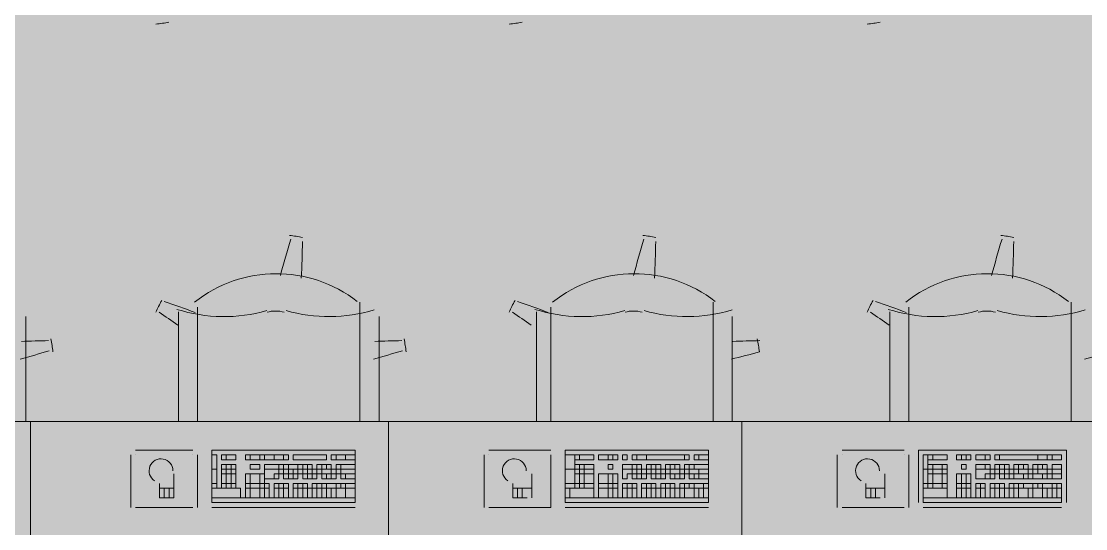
# Model space of a CAD drawing. Header units: millimetres. Extents: x -59 to 47, y 152 to 919.
# Drawn here: x 23.151 to 26.496, y 468.929 to 470.525 of the extents above; entities that cross this region are included whole.
import ezdxf

# ---------------------------------------------------------------- set-up
doc = ezdxf.new("R2010")
doc.units = ezdxf.units.MM
doc.layers.add('PDF_014405$FT-FIXFIT', color=7, linetype='Continuous')
doc.layers.add('PDF_014405$HL-TMP', color=7, linetype='Continuous', true_color=0xe6db59)

msp = doc.modelspace()

# ---------------------------------------------------------------- linework, layer by layer
at = {"layer": 'PDF_014405$FT-FIXFIT', "lineweight": 0}
for points in [[(24.2154, 469.6408), (24.2154, 469.2658)], [(25.3253, 469.6408), (25.3253, 469.2658)], [(26.4502, 469.6408), (26.4502, 469.2658)], [(23.6454, 469.6108), (23.6454, 469.2658)], [(23.7054, 469.2658), (23.7054, 469.6258)], [(24.7703, 469.6108), (24.7703, 469.2658)], [(24.8153, 469.2658), (24.8153, 469.6258)], [(25.8802, 469.6108), (25.8802, 469.2658)], [(25.9402, 469.2658), (25.9402, 469.6258)], [(23.1655, 469.2658), (23.1655, 469.5958)], [(24.2754, 469.2658), (24.2754, 469.5958)], [(25.3853, 469.2658), (25.3853, 469.5958)], [(23.6904, 469.1758), (23.5104, 469.1758)], [(24.2004, 469.0108), (24.2004, 469.1758), (23.7504, 469.1758), (23.7504, 469.0108)], [(24.8153, 469.1758), (24.6204, 469.1758)], [(25.3103, 469.0108), (25.3103, 469.1758), (24.8603, 469.1758), (24.8603, 469.0108)], [(25.9252, 469.1758), (25.7303, 469.1758)], [(26.4352, 469.0108), (26.4352, 469.1758), (25.9702, 469.1758), (25.9702, 469.0108)], [(23.4955, 469.1608), (23.4955, 468.9958)], [(23.5104, 469.1608), (23.5104, 469.1608)], [(23.6904, 469.1608), (23.6904, 469.1608)], [(23.7054, 468.9958), (23.7054, 469.1608)], [(24.6054, 469.1608), (24.6054, 468.9958)], [(24.6204, 469.1608), (24.6204, 469.1608)], [(24.6204, 468.9958), (24.8153, 468.9958), (24.8153, 469.1608)], [(25.7153, 469.1608), (25.7153, 468.9958)], [(25.7303, 469.1608), (25.7303, 469.1608)], [(25.9252, 469.1608), (25.9252, 469.1608)], [(25.9402, 468.9958), (25.9402, 469.1608)], [(23.5854, 469.0708), (23.5854, 469.0258), (23.6304, 469.0258), (23.6304, 469.1008)], [(24.7553, 469.0258), (24.7553, 469.1008)], [(25.8652, 469.0258), (25.8652, 469.1008)], [(24.6953, 469.0708), (24.6953, 469.0258), (24.7403, 469.0258)], [(25.8052, 469.0708), (25.8052, 469.0258), (25.8502, 469.0258)], [(23.6304, 469.0558), (23.5854, 469.0558)], [(23.6004, 469.0558), (23.6004, 469.0258)], [(23.6154, 469.0558), (23.6154, 469.0258)], [(24.7553, 469.0558), (24.6953, 469.0558)], [(24.7103, 469.0558), (24.7103, 469.0258)], [(24.7253, 469.0558), (24.7253, 469.0258)], [(25.8652, 469.0558), (25.8052, 469.0558)], [(25.8202, 469.0558), (25.8202, 469.0258)], [(25.8352, 469.0558), (25.8352, 469.0258)], [(23.5104, 468.9958), (23.5104, 468.9958)], [(23.5104, 468.9958), (23.6904, 468.9958)], [(23.7504, 468.9958), (24.2004, 468.9958)], [(24.6204, 468.9958), (24.6204, 468.9958)], [(24.8603, 468.9958), (25.3103, 468.9958)], [(25.7303, 468.9958), (25.7303, 468.9958)], [(25.7303, 468.9958), (25.9252, 468.9958)], [(25.9852, 469.0108), (25.9852, 469.0108)], [(25.9852, 468.9958), (26.4202, 468.9958)], [(26.4202, 469.0108), (26.4202, 469.0108)]]:
    msp.add_lwpolyline(points, dxfattribs=at)
msp.add_lwpolyline([(25.3825, 469.462, 0.00719), (25.4704, 469.485, 0.025003), (25.4639, 469.5257)], format="xyb", dxfattribs=at)
for points in [[(22.0706, 469.2658), (23.1805, 469.2658), (23.1805, 468.0509), (22.0706, 468.0509)], [(23.1805, 469.2658), (24.3054, 469.2658), (24.3054, 468.0509), (23.1805, 468.0509)], [(24.3054, 469.2658), (25.4153, 469.2658), (25.4153, 468.0509), (24.3054, 468.0509)], [(25.4153, 469.2658), (26.5252, 469.2658), (26.5252, 468.0509), (25.4153, 468.0509)], [(23.7654, 469.1608), (23.7504, 469.1608), (23.7504, 469.1158), (23.7654, 469.1158)], [(23.7954, 469.1608), (23.7804, 469.1608), (23.7804, 469.1458), (23.7954, 469.1458)], [(23.7954, 469.1308), (23.7804, 469.1308), (23.7804, 469.1158), (23.7954, 469.1158)], [(23.8254, 469.1608), (23.7954, 469.1608), (23.7954, 469.1458), (23.8254, 469.1458)], [(23.8104, 469.1308), (23.7954, 469.1308), (23.7954, 469.1158), (23.8104, 469.1158)], [(23.8254, 469.1308), (23.8104, 469.1308), (23.8104, 469.1158), (23.8254, 469.1158)], [(23.8704, 469.1608), (23.8554, 469.1608), (23.8554, 469.1458), (23.8704, 469.1458)], [(23.9004, 469.1608), (23.8704, 469.1608), (23.8704, 469.1458), (23.9004, 469.1458)], [(23.9004, 469.1308), (23.8704, 469.1308), (23.8704, 469.1158), (23.9004, 469.1158)], [(23.9154, 469.1608), (23.9004, 469.1608), (23.9004, 469.1458), (23.9154, 469.1458)], [(23.9154, 469.1608), (23.9454, 469.1608), (23.9454, 469.1458), (23.9154, 469.1458)], [(23.9604, 469.1308), (23.9154, 469.1308), (23.9154, 469.1158), (23.9604, 469.1158)], [(23.9454, 469.1608), (23.9754, 469.1608), (23.9754, 469.1458), (23.9454, 469.1458)], [(23.9754, 469.1308), (23.9604, 469.1308), (23.9604, 469.1158), (23.9754, 469.1158)], [(23.9754, 469.1608), (23.9904, 469.1608), (23.9904, 469.1458), (23.9754, 469.1458)], [(23.9904, 469.1308), (23.9754, 469.1308), (23.9754, 469.1158), (23.9904, 469.1158)], [(24.0204, 469.1308), (23.9904, 469.1308), (23.9904, 469.1158), (24.0204, 469.1158)], [(24.1104, 469.1608), (24.0054, 469.1608), (24.0054, 469.1458), (24.1104, 469.1458)], [(24.0354, 469.1308), (24.0204, 469.1308), (24.0204, 469.1158), (24.0354, 469.1158)], [(24.0504, 469.1308), (24.0354, 469.1308), (24.0354, 469.1158), (24.0504, 469.1158)], [(24.0654, 469.1308), (24.0504, 469.1308), (24.0504, 469.1158), (24.0654, 469.1158)], [(24.0954, 469.1308), (24.0804, 469.1308), (24.0804, 469.1158), (24.0954, 469.1158)], [(24.1104, 469.1308), (24.0954, 469.1308), (24.0954, 469.1158), (24.1104, 469.1158)], [(24.1254, 469.1308), (24.1104, 469.1308), (24.1104, 469.1158), (24.1254, 469.1158)], [(24.1404, 469.1608), (24.1254, 469.1608), (24.1254, 469.1458), (24.1404, 469.1458)], [(24.1704, 469.1608), (24.1404, 469.1608), (24.1404, 469.1458), (24.1704, 469.1458)], [(24.1554, 469.1308), (24.1404, 469.1308), (24.1404, 469.1158), (24.1554, 469.1158)], [(24.2004, 469.1308), (24.1554, 469.1308), (24.1554, 469.1158), (24.2004, 469.1158)], [(24.2004, 469.1608), (24.1704, 469.1608), (24.1704, 469.1458), (24.2004, 469.1458)], [(24.8903, 469.1608), (24.8603, 469.1608), (24.8603, 469.1158), (24.8903, 469.1158)], [(24.9053, 469.1608), (24.8903, 469.1608), (24.8903, 469.1458), (24.9053, 469.1458)], [(24.9053, 469.1308), (24.8903, 469.1308), (24.8903, 469.1158), (24.9053, 469.1158)], [(24.9503, 469.1608), (24.9053, 469.1608), (24.9053, 469.1458), (24.9503, 469.1458)], [(24.9203, 469.1308), (24.9053, 469.1308), (24.9053, 469.1158), (24.9203, 469.1158)], [(24.9503, 469.1308), (24.9203, 469.1308), (24.9203, 469.1158), (24.9503, 469.1158)], [(24.9953, 469.1608), (24.9653, 469.1608), (24.9653, 469.1458), (24.9953, 469.1458)], [(25.0103, 469.1608), (24.9953, 469.1608), (24.9953, 469.1458), (25.0103, 469.1458)], [(25.0103, 469.1308), (24.9953, 469.1308), (24.9953, 469.1158), (25.0103, 469.1158)], [(25.0253, 469.1608), (25.0103, 469.1608), (25.0103, 469.1458), (25.0253, 469.1458)], [(25.0403, 469.1608), (25.0553, 469.1608), (25.0553, 469.1458), (25.0403, 469.1458)], [(25.0703, 469.1308), (25.0403, 469.1308), (25.0403, 469.1158), (25.0703, 469.1158)], [(25.0703, 469.1608), (25.0853, 469.1608), (25.0853, 469.1458), (25.0703, 469.1458)], [(25.0853, 469.1308), (25.0703, 469.1308), (25.0703, 469.1158), (25.0853, 469.1158)], [(25.0853, 469.1608), (25.1153, 469.1608), (25.1153, 469.1458), (25.0853, 469.1458)], [(25.1003, 469.1308), (25.0853, 469.1308), (25.0853, 469.1158), (25.1003, 469.1158)], [(25.2353, 469.1608), (25.1153, 469.1608), (25.1153, 469.1458), (25.2353, 469.1458)], [(25.1303, 469.1308), (25.1153, 469.1308), (25.1153, 469.1158), (25.1303, 469.1158)], [(25.1453, 469.1308), (25.1303, 469.1308), (25.1303, 469.1158), (25.1453, 469.1158)], [(25.1603, 469.1308), (25.1453, 469.1308), (25.1453, 469.1158), (25.1603, 469.1158)], [(25.1903, 469.1308), (25.1753, 469.1308), (25.1753, 469.1158), (25.1903, 469.1158)], [(25.2053, 469.1308), (25.1903, 469.1308), (25.1903, 469.1158), (25.2053, 469.1158)], [(25.2203, 469.1308), (25.2053, 469.1308), (25.2053, 469.1158), (25.2203, 469.1158)], [(25.2503, 469.1608), (25.2353, 469.1608), (25.2353, 469.1458), (25.2503, 469.1458)], [(25.2503, 469.1308), (25.2353, 469.1308), (25.2353, 469.1158), (25.2503, 469.1158)], [(25.2653, 469.1308), (25.2503, 469.1308), (25.2503, 469.1158), (25.2653, 469.1158)], [(25.2803, 469.1608), (25.2653, 469.1608), (25.2653, 469.1458), (25.2803, 469.1458)], [(25.3103, 469.1308), (25.2653, 469.1308), (25.2653, 469.1158), (25.3103, 469.1158)], [(25.3103, 469.1608), (25.2803, 469.1608), (25.2803, 469.1458), (25.3103, 469.1458)], [(26.0002, 469.1608), (25.9852, 469.1608), (25.9852, 469.1158), (26.0002, 469.1158)], [(26.0152, 469.1608), (26.0002, 469.1608), (26.0002, 469.1458), (26.0152, 469.1458)], [(26.0152, 469.1308), (26.0002, 469.1308), (26.0002, 469.1158), (26.0152, 469.1158)], [(26.0602, 469.1608), (26.0152, 469.1608), (26.0152, 469.1458), (26.0602, 469.1458)], [(26.0452, 469.1308), (26.0152, 469.1308), (26.0152, 469.1158), (26.0452, 469.1158)], [(26.0602, 469.1308), (26.0452, 469.1308), (26.0452, 469.1158), (26.0602, 469.1158)], [(26.1052, 469.1608), (26.0902, 469.1608), (26.0902, 469.1458), (26.1052, 469.1458)], [(26.1202, 469.1608), (26.1052, 469.1608), (26.1052, 469.1458), (26.1202, 469.1458)], [(26.1202, 469.1308), (26.1052, 469.1308), (26.1052, 469.1158), (26.1202, 469.1158)], [(26.1352, 469.1608), (26.1202, 469.1608), (26.1202, 469.1458), (26.1352, 469.1458)], [(26.1502, 469.1608), (26.1802, 469.1608), (26.1802, 469.1458), (26.1502, 469.1458)], [(26.1802, 469.1308), (26.1502, 469.1308), (26.1502, 469.1158), (26.1802, 469.1158)], [(26.1802, 469.1608), (26.1952, 469.1608), (26.1952, 469.1458), (26.1802, 469.1458)], [(26.1952, 469.1308), (26.1802, 469.1308), (26.1802, 469.1158), (26.1952, 469.1158)], [(26.2102, 469.1608), (26.2252, 469.1608), (26.2252, 469.1458), (26.2102, 469.1458)], [(26.2252, 469.1308), (26.2102, 469.1308), (26.2102, 469.1158), (26.2252, 469.1158)], [(26.3452, 469.1608), (26.2252, 469.1608), (26.2252, 469.1458), (26.3452, 469.1458)], [(26.2402, 469.1308), (26.2252, 469.1308), (26.2252, 469.1158), (26.2402, 469.1158)], [(26.2552, 469.1308), (26.2402, 469.1308), (26.2402, 469.1158), (26.2552, 469.1158)], [(26.2852, 469.1308), (26.2702, 469.1308), (26.2702, 469.1158), (26.2852, 469.1158)], [(26.3002, 469.1308), (26.2852, 469.1308), (26.2852, 469.1158), (26.3002, 469.1158)], [(26.3152, 469.1308), (26.3002, 469.1308), (26.3002, 469.1158), (26.3152, 469.1158)], [(26.3452, 469.1308), (26.3302, 469.1308), (26.3302, 469.1158), (26.3452, 469.1158)], [(26.3752, 469.1608), (26.3452, 469.1608), (26.3452, 469.1458), (26.3752, 469.1458)], [(26.3602, 469.1308), (26.3452, 469.1308), (26.3452, 469.1158), (26.3602, 469.1158)], [(26.3752, 469.1308), (26.3602, 469.1308), (26.3602, 469.1158), (26.3752, 469.1158)], [(26.3902, 469.1608), (26.3752, 469.1608), (26.3752, 469.1458), (26.3902, 469.1458)], [(26.4202, 469.1608), (26.3902, 469.1608), (26.3902, 469.1458), (26.4202, 469.1458)], [(26.4202, 469.1308), (26.3902, 469.1308), (26.3902, 469.1158), (26.4202, 469.1158)], [(23.7654, 469.1158), (23.7504, 469.1158), (23.7504, 469.0708), (23.7654, 469.0708)], [(23.7954, 469.1158), (23.7804, 469.1158), (23.7804, 469.1008), (23.7954, 469.1008)], [(23.7954, 469.1008), (23.7804, 469.1008), (23.7804, 469.0708), (23.7954, 469.0708)], [(23.8104, 469.1158), (23.7954, 469.1158), (23.7954, 469.1008), (23.8104, 469.1008)], [(23.8104, 469.1008), (23.7954, 469.1008), (23.7954, 469.0708), (23.8104, 469.0708)], [(23.8254, 469.1158), (23.8104, 469.1158), (23.8104, 469.1008), (23.8254, 469.1008)], [(23.8254, 469.1008), (23.8104, 469.1008), (23.8104, 469.0708), (23.8254, 469.0708)], [(23.8704, 469.1008), (23.8554, 469.1008), (23.8554, 469.0708), (23.8704, 469.0708)], [(23.9004, 469.1008), (23.8704, 469.1008), (23.8704, 469.0708), (23.9004, 469.0708)], [(23.9154, 469.1008), (23.9004, 469.1008), (23.9004, 469.0708), (23.9154, 469.0708)], [(23.9454, 469.1158), (23.9154, 469.1158), (23.9154, 469.0858), (23.9454, 469.0858), (23.9454, 469.1008), (23.9604, 469.1008), (23.9604, 469.1158)], [(23.9604, 469.1008), (23.9454, 469.1008), (23.9454, 469.0858), (23.9604, 469.0858)], [(23.9754, 469.1158), (23.9604, 469.1158), (23.9604, 469.1008), (23.9754, 469.1008)], [(23.9904, 469.1008), (23.9754, 469.1008), (23.9754, 469.0858), (23.9904, 469.0858)], [(24.0054, 469.1158), (23.9904, 469.1158), (23.9904, 469.1008), (24.0054, 469.1008)], [(24.0054, 469.1008), (23.9904, 469.1008), (23.9904, 469.0858), (24.0054, 469.0858)], [(24.0204, 469.1158), (24.0054, 469.1158), (24.0054, 469.1008), (24.0204, 469.1008)], [(24.0204, 469.1008), (24.0054, 469.1008), (24.0054, 469.0858), (24.0204, 469.0858)], [(24.0354, 469.1158), (24.0204, 469.1158), (24.0204, 469.1008), (24.0354, 469.1008)], [(24.0504, 469.1008), (24.0354, 469.1008), (24.0354, 469.0858), (24.0504, 469.0858)], [(24.0654, 469.1158), (24.0504, 469.1158), (24.0504, 469.1008), (24.0654, 469.1008)], [(24.0654, 469.1008), (24.0504, 469.1008), (24.0504, 469.0858), (24.0654, 469.0858)], [(24.0804, 469.1158), (24.0654, 469.1158), (24.0654, 469.1008), (24.0804, 469.1008)], [(24.0804, 469.1008), (24.0654, 469.1008), (24.0654, 469.0858), (24.0804, 469.0858)], [(24.0954, 469.1158), (24.0804, 469.1158), (24.0804, 469.1008), (24.0954, 469.1008)], [(24.1254, 469.1158), (24.0954, 469.1158), (24.0954, 469.1008), (24.1254, 469.1008)], [(24.1104, 469.1008), (24.0954, 469.1008), (24.0954, 469.0858), (24.1104, 469.0858)], [(24.1254, 469.1008), (24.1104, 469.1008), (24.1104, 469.0858), (24.1254, 469.0858)], [(24.1404, 469.1158), (24.1254, 469.1158), (24.1254, 469.1008), (24.1404, 469.1008)], [(24.1404, 469.1008), (24.1254, 469.1008), (24.1254, 469.0858), (24.1404, 469.0858)], [(24.1554, 469.1158), (24.1404, 469.1158), (24.1404, 469.1008), (24.1554, 469.1008)], [(24.2004, 469.1158), (24.1554, 469.1158), (24.1554, 469.1008), (24.2004, 469.1008)], [(24.1704, 469.1008), (24.1554, 469.1008), (24.1554, 469.0858), (24.1704, 469.0858)], [(24.2004, 469.1008), (24.1704, 469.1008), (24.1704, 469.0858), (24.2004, 469.0858)], [(24.8903, 469.1158), (24.8603, 469.1158), (24.8603, 469.0708), (24.8903, 469.0708)], [(24.9053, 469.1158), (24.8903, 469.1158), (24.8903, 469.1008), (24.9053, 469.1008)], [(24.9053, 469.1008), (24.8903, 469.1008), (24.8903, 469.0708), (24.9053, 469.0708)], [(24.9203, 469.1158), (24.9053, 469.1158), (24.9053, 469.1008), (24.9203, 469.1008)], [(24.9203, 469.1008), (24.9053, 469.1008), (24.9053, 469.0708), (24.9203, 469.0708)], [(24.9503, 469.1158), (24.9203, 469.1158), (24.9203, 469.1008), (24.9503, 469.1008)], [(24.9503, 469.1008), (24.9203, 469.1008), (24.9203, 469.0708), (24.9503, 469.0708)], [(24.9953, 469.1008), (24.9653, 469.1008), (24.9653, 469.0708), (24.9953, 469.0708)], [(25.0103, 469.1008), (24.9953, 469.1008), (24.9953, 469.0708), (25.0103, 469.0708)], [(25.0253, 469.1008), (25.0103, 469.1008), (25.0103, 469.0708), (25.0253, 469.0708)], [(25.0553, 469.1158), (25.0403, 469.1158), (25.0403, 469.0858), (25.0553, 469.0858), (25.0553, 469.1008), (25.0703, 469.1008), (25.0703, 469.1158)], [(25.0853, 469.1008), (25.0703, 469.1008), (25.0703, 469.0858), (25.0853, 469.0858)], [(25.1003, 469.1158), (25.0853, 469.1158), (25.0853, 469.1008), (25.1003, 469.1008)], [(25.1003, 469.1008), (25.0853, 469.1008), (25.0853, 469.0858), (25.1003, 469.0858)], [(25.1153, 469.1158), (25.1003, 469.1158), (25.1003, 469.1008), (25.1153, 469.1008)], [(25.1153, 469.1008), (25.1003, 469.1008), (25.1003, 469.0858), (25.1153, 469.0858)], [(25.1303, 469.1158), (25.1153, 469.1158), (25.1153, 469.1008), (25.1303, 469.1008)], [(25.1453, 469.1008), (25.1303, 469.1008), (25.1303, 469.0858), (25.1453, 469.0858)], [(25.1603, 469.1158), (25.1453, 469.1158), (25.1453, 469.1008), (25.1603, 469.1008)], [(25.1603, 469.1008), (25.1453, 469.1008), (25.1453, 469.0858), (25.1603, 469.0858)], [(25.1753, 469.1158), (25.1603, 469.1158), (25.1603, 469.1008), (25.1753, 469.1008)], [(25.1753, 469.1008), (25.1603, 469.1008), (25.1603, 469.0858), (25.1753, 469.0858)], [(25.1903, 469.1158), (25.1753, 469.1158), (25.1753, 469.1008), (25.1903, 469.1008)], [(25.2203, 469.1158), (25.1903, 469.1158), (25.1903, 469.1008), (25.2203, 469.1008)], [(25.2053, 469.1008), (25.1903, 469.1008), (25.1903, 469.0858), (25.2053, 469.0858)], [(25.2203, 469.1008), (25.2053, 469.1008), (25.2053, 469.0858), (25.2203, 469.0858)], [(25.2353, 469.1158), (25.2203, 469.1158), (25.2203, 469.1008), (25.2353, 469.1008)], [(25.2353, 469.1008), (25.2203, 469.1008), (25.2203, 469.0858), (25.2353, 469.0858)], [(25.2503, 469.1158), (25.2353, 469.1158), (25.2353, 469.1008), (25.2503, 469.1008)], [(25.2803, 469.1158), (25.2503, 469.1158), (25.2503, 469.1008), (25.2803, 469.1008)], [(25.2653, 469.1008), (25.2503, 469.1008), (25.2503, 469.0858), (25.2653, 469.0858)], [(25.2803, 469.1008), (25.2653, 469.1008), (25.2653, 469.0858), (25.2803, 469.0858)], [(25.3103, 469.1158), (25.2803, 469.1158), (25.2803, 469.1008), (25.3103, 469.1008)], [(25.3103, 469.1008), (25.2803, 469.1008), (25.2803, 469.0858), (25.3103, 469.0858)], [(26.0002, 469.1158), (25.9852, 469.1158), (25.9852, 469.0708), (26.0002, 469.0708)], [(26.0152, 469.1158), (26.0002, 469.1158), (26.0002, 469.1008), (26.0152, 469.1008)], [(26.0152, 469.1008), (26.0002, 469.1008), (26.0002, 469.0708), (26.0152, 469.0708)], [(26.0452, 469.1158), (26.0152, 469.1158), (26.0152, 469.1008), (26.0452, 469.1008)], [(26.0452, 469.1008), (26.0152, 469.1008), (26.0152, 469.0708), (26.0452, 469.0708)], [(26.0602, 469.1158), (26.0452, 469.1158), (26.0452, 469.1008), (26.0602, 469.1008)], [(26.0602, 469.1008), (26.0452, 469.1008), (26.0452, 469.0708), (26.0602, 469.0708)], [(26.1052, 469.1008), (26.0902, 469.1008), (26.0902, 469.0708), (26.1052, 469.0708)], [(26.1202, 469.1008), (26.1052, 469.1008), (26.1052, 469.0708), (26.1202, 469.0708)], [(26.1352, 469.1008), (26.1202, 469.1008), (26.1202, 469.0708), (26.1352, 469.0708)], [(26.1802, 469.1158), (26.1502, 469.1158), (26.1502, 469.0858), (26.1802, 469.0858), (26.1802, 469.1008), (26.1952, 469.1008), (26.1952, 469.1158)], [(26.1952, 469.1008), (26.1802, 469.1008), (26.1802, 469.0858), (26.1952, 469.0858)], [(26.2102, 469.1158), (26.1952, 469.1158), (26.1952, 469.1008), (26.2102, 469.1008)], [(26.2102, 469.1008), (26.1952, 469.1008), (26.1952, 469.0858), (26.2102, 469.0858)], [(26.2252, 469.1158), (26.2102, 469.1158), (26.2102, 469.1008), (26.2252, 469.1008)], [(26.2402, 469.1008), (26.2252, 469.1008), (26.2252, 469.0858), (26.2402, 469.0858)], [(26.2552, 469.1158), (26.2402, 469.1158), (26.2402, 469.1008), (26.2552, 469.1008)], [(26.2552, 469.1008), (26.2402, 469.1008), (26.2402, 469.0858), (26.2552, 469.0858)], [(26.2702, 469.1158), (26.2552, 469.1158), (26.2552, 469.1008), (26.2702, 469.1008)], [(26.2702, 469.1008), (26.2552, 469.1008), (26.2552, 469.0858), (26.2702, 469.0858)], [(26.2852, 469.1158), (26.2702, 469.1158), (26.2702, 469.1008), (26.2852, 469.1008)], [(26.3002, 469.1008), (26.2702, 469.1008), (26.2702, 469.0858), (26.3002, 469.0858)], [(26.3152, 469.1158), (26.2852, 469.1158), (26.2852, 469.1008), (26.3152, 469.1008)], [(26.3152, 469.1008), (26.3002, 469.1008), (26.3002, 469.0858), (26.3152, 469.0858)], [(26.3302, 469.1158), (26.3152, 469.1158), (26.3152, 469.1008), (26.3302, 469.1008)], [(26.3302, 469.1008), (26.3152, 469.1008), (26.3152, 469.0858), (26.3302, 469.0858)], [(26.3452, 469.1158), (26.3302, 469.1158), (26.3302, 469.1008), (26.3452, 469.1008)], [(26.3602, 469.1008), (26.3302, 469.1008), (26.3302, 469.0858), (26.3602, 469.0858)], [(26.3752, 469.1158), (26.3452, 469.1158), (26.3452, 469.1008), (26.3752, 469.1008)], [(26.3752, 469.1008), (26.3602, 469.1008), (26.3602, 469.0858), (26.3752, 469.0858)], [(26.3902, 469.1158), (26.3752, 469.1158), (26.3752, 469.1008), (26.3902, 469.1008)], [(26.3902, 469.1008), (26.3752, 469.1008), (26.3752, 469.0858), (26.3902, 469.0858)], [(26.4202, 469.1158), (26.3902, 469.1158), (26.3902, 469.1008), (26.4202, 469.1008)], [(26.4202, 469.1008), (26.3902, 469.1008), (26.3902, 469.0858), (26.4202, 469.0858)], [(23.7654, 469.0708), (23.7504, 469.0708), (23.7504, 469.0558), (23.7654, 469.0558)], [(23.7954, 469.0708), (23.7804, 469.0708), (23.7804, 469.0558), (23.7954, 469.0558)], [(23.8104, 469.0708), (23.7954, 469.0708), (23.7954, 469.0558), (23.8104, 469.0558)], [(23.8254, 469.0708), (23.8104, 469.0708), (23.8104, 469.0558), (23.8254, 469.0558)], [(23.8704, 469.0708), (23.8554, 469.0708), (23.8554, 469.0558), (23.8704, 469.0558)], [(23.9004, 469.0708), (23.8704, 469.0708), (23.8704, 469.0558), (23.9004, 469.0558)], [(23.9154, 469.0708), (23.9004, 469.0708), (23.9004, 469.0558), (23.9154, 469.0558)], [(23.9304, 469.0708), (23.9154, 469.0708), (23.9154, 469.0558), (23.9304, 469.0558)], [(23.9604, 469.0708), (23.9454, 469.0708), (23.9454, 469.0558), (23.9604, 469.0558)], [(23.9754, 469.0708), (23.9604, 469.0708), (23.9604, 469.0558), (23.9754, 469.0558)], [(23.9904, 469.0708), (23.9754, 469.0708), (23.9754, 469.0558), (23.9904, 469.0558)], [(24.0204, 469.0708), (24.0054, 469.0708), (24.0054, 469.0558), (24.0204, 469.0558)], [(24.0354, 469.0708), (24.0204, 469.0708), (24.0204, 469.0558), (24.0354, 469.0558)], [(24.0504, 469.0708), (24.0354, 469.0708), (24.0354, 469.0558), (24.0504, 469.0558)], [(24.0804, 469.0708), (24.0654, 469.0708), (24.0654, 469.0558), (24.0804, 469.0558)], [(24.0954, 469.0708), (24.0804, 469.0708), (24.0804, 469.0558), (24.0954, 469.0558)], [(24.1104, 469.0708), (24.0954, 469.0708), (24.0954, 469.0558), (24.1104, 469.0558)], [(24.1404, 469.0708), (24.1104, 469.0708), (24.1104, 469.0558), (24.1404, 469.0558)], [(24.1554, 469.0708), (24.1404, 469.0708), (24.1404, 469.0558), (24.1554, 469.0558)], [(24.1704, 469.0708), (24.1554, 469.0708), (24.1554, 469.0558), (24.1704, 469.0558)], [(24.2004, 469.0708), (24.1704, 469.0708), (24.1704, 469.0558), (24.2004, 469.0558)], [(24.8903, 469.0708), (24.8603, 469.0708), (24.8603, 469.0558), (24.8903, 469.0558)], [(24.9053, 469.0708), (24.8903, 469.0708), (24.8903, 469.0558), (24.9053, 469.0558)], [(24.9203, 469.0708), (24.9053, 469.0708), (24.9053, 469.0558), (24.9203, 469.0558)], [(24.9503, 469.0708), (24.9203, 469.0708), (24.9203, 469.0558), (24.9503, 469.0558)], [(24.9953, 469.0708), (24.9653, 469.0708), (24.9653, 469.0558), (24.9953, 469.0558)], [(25.0103, 469.0708), (24.9953, 469.0708), (24.9953, 469.0558), (25.0103, 469.0558)], [(25.0253, 469.0708), (25.0103, 469.0708), (25.0103, 469.0558), (25.0253, 469.0558)], [(25.0553, 469.0708), (25.0403, 469.0708), (25.0403, 469.0558), (25.0553, 469.0558)], [(25.0703, 469.0708), (25.0553, 469.0708), (25.0553, 469.0558), (25.0703, 469.0558)], [(25.0853, 469.0708), (25.0703, 469.0708), (25.0703, 469.0558), (25.0853, 469.0558)], [(25.1153, 469.0708), (25.1003, 469.0708), (25.1003, 469.0558), (25.1153, 469.0558)], [(25.1303, 469.0708), (25.1153, 469.0708), (25.1153, 469.0558), (25.1303, 469.0558)], [(25.1453, 469.0708), (25.1303, 469.0708), (25.1303, 469.0558), (25.1453, 469.0558)], [(25.1753, 469.0708), (25.1603, 469.0708), (25.1603, 469.0558), (25.1753, 469.0558)], [(25.1903, 469.0708), (25.1753, 469.0708), (25.1753, 469.0558), (25.1903, 469.0558)], [(25.2053, 469.0708), (25.1903, 469.0708), (25.1903, 469.0558), (25.2053, 469.0558)], [(25.2353, 469.0708), (25.2203, 469.0708), (25.2203, 469.0558), (25.2353, 469.0558)], [(25.2503, 469.0708), (25.2353, 469.0708), (25.2353, 469.0558), (25.2503, 469.0558)], [(25.2653, 469.0708), (25.2503, 469.0708), (25.2503, 469.0558), (25.2653, 469.0558)], [(25.2953, 469.0708), (25.2653, 469.0708), (25.2653, 469.0558), (25.2953, 469.0558)], [(25.3103, 469.0708), (25.2953, 469.0708), (25.2953, 469.0558), (25.3103, 469.0558)], [(26.0002, 469.0708), (25.9852, 469.0708), (25.9852, 469.0558), (26.0002, 469.0558)], [(26.0152, 469.0708), (26.0002, 469.0708), (26.0002, 469.0558), (26.0152, 469.0558)], [(26.0452, 469.0708), (26.0152, 469.0708), (26.0152, 469.0558), (26.0452, 469.0558)], [(26.0602, 469.0708), (26.0452, 469.0708), (26.0452, 469.0558), (26.0602, 469.0558)], [(26.1052, 469.0708), (26.0902, 469.0708), (26.0902, 469.0558), (26.1052, 469.0558)], [(26.1202, 469.0708), (26.1052, 469.0708), (26.1052, 469.0558), (26.1202, 469.0558)], [(26.1352, 469.0708), (26.1202, 469.0708), (26.1202, 469.0558), (26.1352, 469.0558)], [(26.1652, 469.0708), (26.1502, 469.0708), (26.1502, 469.0558), (26.1652, 469.0558)], [(26.1802, 469.0708), (26.1652, 469.0708), (26.1652, 469.0558), (26.1802, 469.0558)], [(26.2102, 469.0708), (26.1952, 469.0708), (26.1952, 469.0558), (26.2102, 469.0558)], [(26.2252, 469.0708), (26.2102, 469.0708), (26.2102, 469.0558), (26.2252, 469.0558)], [(26.2402, 469.0708), (26.2252, 469.0708), (26.2252, 469.0558), (26.2402, 469.0558)], [(26.2702, 469.0708), (26.2552, 469.0708), (26.2552, 469.0558), (26.2702, 469.0558)], [(26.2852, 469.0708), (26.2702, 469.0708), (26.2702, 469.0558), (26.2852, 469.0558)], [(26.3002, 469.0708), (26.2852, 469.0708), (26.2852, 469.0558), (26.3002, 469.0558)], [(26.3302, 469.0708), (26.3002, 469.0708), (26.3002, 469.0558), (26.3302, 469.0558)], [(26.3452, 469.0708), (26.3302, 469.0708), (26.3302, 469.0558), (26.3452, 469.0558)], [(26.3602, 469.0708), (26.3452, 469.0708), (26.3452, 469.0558), (26.3602, 469.0558)], [(26.3902, 469.0708), (26.3602, 469.0708), (26.3602, 469.0558), (26.3902, 469.0558)], [(26.4052, 469.0708), (26.3902, 469.0708), (26.3902, 469.0558), (26.4052, 469.0558)], [(26.4202, 469.0708), (26.4052, 469.0708), (26.4052, 469.0558), (26.4202, 469.0558)], [(23.8404, 469.0258), (23.7504, 469.0258), (23.7504, 469.0558), (23.8404, 469.0558)], [(23.8704, 469.0558), (23.8554, 469.0558), (23.8554, 469.0258), (23.8704, 469.0258)], [(23.9004, 469.0558), (23.8704, 469.0558), (23.8704, 469.0258), (23.9004, 469.0258)], [(23.9154, 469.0558), (23.9004, 469.0558), (23.9004, 469.0258), (23.9154, 469.0258)], [(23.9304, 469.0558), (23.9154, 469.0558), (23.9154, 469.0258), (23.9304, 469.0258)], [(23.9604, 469.0558), (23.9454, 469.0558), (23.9454, 469.0258), (23.9604, 469.0258)], [(23.9754, 469.0558), (23.9604, 469.0558), (23.9604, 469.0258), (23.9754, 469.0258)], [(23.9904, 469.0558), (23.9754, 469.0558), (23.9754, 469.0258), (23.9904, 469.0258)], [(24.0204, 469.0558), (24.0054, 469.0558), (24.0054, 469.0258), (24.0204, 469.0258)], [(24.0354, 469.0558), (24.0204, 469.0558), (24.0204, 469.0258), (24.0354, 469.0258)], [(24.0654, 469.0558), (24.0504, 469.0558), (24.0504, 469.0258), (24.0654, 469.0258)], [(24.0804, 469.0558), (24.0654, 469.0558), (24.0654, 469.0258), (24.0804, 469.0258)], [(24.1104, 469.0558), (24.0954, 469.0558), (24.0954, 469.0258), (24.1104, 469.0258)], [(24.1254, 469.0558), (24.1104, 469.0558), (24.1104, 469.0258), (24.1254, 469.0258)], [(24.1404, 469.0558), (24.1254, 469.0558), (24.1254, 469.0258), (24.1404, 469.0258)], [(24.1704, 469.0558), (24.1404, 469.0558), (24.1404, 469.0258), (24.1704, 469.0258)], [(24.2004, 469.0558), (24.1704, 469.0558), (24.1704, 469.0258), (24.2004, 469.0258)], [(24.9503, 469.0258), (24.8753, 469.0258), (24.8753, 469.0558), (24.9503, 469.0558)], [(24.9953, 469.0558), (24.9653, 469.0558), (24.9653, 469.0258), (24.9953, 469.0258)], [(25.0103, 469.0558), (24.9953, 469.0558), (24.9953, 469.0258), (25.0103, 469.0258)], [(25.0253, 469.0558), (25.0103, 469.0558), (25.0103, 469.0258), (25.0253, 469.0258)], [(25.0553, 469.0558), (25.0403, 469.0558), (25.0403, 469.0258), (25.0553, 469.0258)], [(25.0703, 469.0558), (25.0553, 469.0558), (25.0553, 469.0258), (25.0703, 469.0258)], [(25.0853, 469.0558), (25.0703, 469.0558), (25.0703, 469.0258), (25.0853, 469.0258)], [(25.1153, 469.0558), (25.1003, 469.0558), (25.1003, 469.0258), (25.1153, 469.0258)], [(25.1303, 469.0558), (25.1153, 469.0558), (25.1153, 469.0258), (25.1303, 469.0258)], [(25.1603, 469.0558), (25.1453, 469.0558), (25.1453, 469.0258), (25.1603, 469.0258)], [(25.1753, 469.0558), (25.1603, 469.0558), (25.1603, 469.0258), (25.1753, 469.0258)], [(25.1903, 469.0558), (25.1753, 469.0558), (25.1753, 469.0258), (25.1903, 469.0258)], [(25.2203, 469.0558), (25.2053, 469.0558), (25.2053, 469.0258), (25.2203, 469.0258)], [(25.2353, 469.0558), (25.2203, 469.0558), (25.2203, 469.0258), (25.2353, 469.0258)], [(25.2653, 469.0558), (25.2353, 469.0558), (25.2353, 469.0258), (25.2653, 469.0258)], [(25.2803, 469.0558), (25.2653, 469.0558), (25.2653, 469.0258), (25.2803, 469.0258)], [(25.3103, 469.0558), (25.2953, 469.0558), (25.2953, 469.0258), (25.3103, 469.0258)], [(26.0602, 469.0258), (25.9852, 469.0258), (25.9852, 469.0558), (26.0602, 469.0558)], [(26.1052, 469.0558), (26.0902, 469.0558), (26.0902, 469.0258), (26.1052, 469.0258)], [(26.1202, 469.0558), (26.1052, 469.0558), (26.1052, 469.0258), (26.1202, 469.0258)], [(26.1352, 469.0558), (26.1202, 469.0558), (26.1202, 469.0258), (26.1352, 469.0258)], [(26.1652, 469.0558), (26.1502, 469.0558), (26.1502, 469.0258), (26.1652, 469.0258)], [(26.1802, 469.0558), (26.1652, 469.0558), (26.1652, 469.0258), (26.1802, 469.0258)], [(26.2102, 469.0558), (26.1952, 469.0558), (26.1952, 469.0258), (26.2102, 469.0258)], [(26.2252, 469.0558), (26.2102, 469.0558), (26.2102, 469.0258), (26.2252, 469.0258)], [(26.2552, 469.0558), (26.2402, 469.0558), (26.2402, 469.0258), (26.2552, 469.0258)], [(26.2702, 469.0558), (26.2552, 469.0558), (26.2552, 469.0258), (26.2702, 469.0258)], [(26.2852, 469.0558), (26.2702, 469.0558), (26.2702, 469.0258), (26.2852, 469.0258)], [(26.3152, 469.0558), (26.2852, 469.0558), (26.2852, 469.0258), (26.3152, 469.0258)], [(26.3302, 469.0558), (26.3152, 469.0558), (26.3152, 469.0258), (26.3302, 469.0258)], [(26.3602, 469.0558), (26.3302, 469.0558), (26.3302, 469.0258), (26.3602, 469.0258)], [(26.3752, 469.0558), (26.3602, 469.0558), (26.3602, 469.0258), (26.3752, 469.0258)], [(26.3902, 469.0558), (26.3752, 469.0558), (26.3752, 469.0258), (26.3902, 469.0258)], [(26.4202, 469.0558), (26.4052, 469.0558), (26.4052, 469.0258), (26.4202, 469.0258)], [(24.2004, 469.0108), (23.7504, 469.0108), (23.7504, 469.0258), (24.2004, 469.0258)], [(25.3103, 469.0108), (24.8603, 469.0108), (24.8603, 469.0258), (25.3103, 469.0258)], [(26.4202, 469.0108), (25.9852, 469.0108), (25.9852, 469.0258), (26.4202, 469.0258)]]:
    msp.add_lwpolyline(points, close=True, dxfattribs=at)
for centre, radius, start, end in [((23.5303, 470.9259), 0.4125, 276.1361, 281.8652), ((24.6403, 470.9259), 0.4125, 276.1361, 281.8652), ((25.7652, 470.9259), 0.4125, 276.1361, 281.8652), ((27.1606, 468.8709), 3.3076, 162.9713, 165.031), ((23.9503, 469.4409), 0.4125, 78.1348, 83.8639), ((20.7243, 469.8884), 3.3111, 357.035, 359.0267), ((28.2705, 468.8709), 3.3076, 162.9713, 165.031), ((25.0603, 469.4409), 0.4125, 78.1348, 83.8639), ((21.8342, 469.8884), 3.3111, 357.035, 359.0267), ((29.3955, 468.8709), 3.3076, 162.9713, 165.031), ((26.1852, 469.4409), 0.4125, 78.1348, 83.8639), ((22.9591, 469.8884), 3.3111, 357.035, 359.0267), ((23.9529, 469.3183), 0.4125, 51.9752, 128.5616), ((25.0778, 469.3183), 0.4125, 51.9752, 128.5616), ((26.1877, 469.3183), 0.4125, 51.9755, 128.5613), ((23.9503, 469.4409), 0.4124, 150.1335, 155.8687), ((22.5254, 466.516), 3.3073, 69.2469, 71.0322), ((25.0603, 469.4409), 0.4124, 150.1335, 155.8687), ((23.6353, 466.516), 3.3073, 69.2469, 71.0322), ((26.1852, 469.4409), 0.4124, 150.1335, 155.8687), ((24.7603, 466.516), 3.3073, 69.2469, 71.0322), ((25.5035, 472.3482), 3.3438, 234.9765, 236.2043), ((23.7879, 470.0832), 0.4874, 252.3868, 286.0243), ((23.9503, 469.5159), 0.0975, 73.9762, 106.0238), ((24.1179, 470.0833), 0.4875, 253.9771, 286.9245), ((26.6134, 472.3482), 3.3438, 234.9765, 236.2043), ((24.9128, 470.0832), 0.4874, 252.3868, 286.0243), ((25.0753, 469.5159), 0.0975, 73.9762, 106.0238), ((25.2428, 470.0833), 0.4875, 253.9771, 286.9245), ((27.7383, 472.3482), 3.3438, 234.9765, 236.2043), ((26.0227, 470.0832), 0.4874, 252.3866, 286.0245), ((26.1852, 469.5159), 0.0975, 73.9762, 106.0238), ((26.3527, 470.0833), 0.4875, 253.9771, 286.9245), ((23.2933, 466.2029), 3.3179, 90.9753, 92.4426), ((22.8404, 469.4409), 0.4125, 6.1361, 11.8652), ((24.4032, 466.2029), 3.3179, 90.9753, 92.4426), ((23.9503, 469.4409), 0.4125, 6.1361, 11.8652), ((25.5281, 466.2029), 3.3179, 90.9753, 92.4426), ((22.2704, 472.6509), 3.3073, 285.3808, 287.0287), ((23.3803, 472.6509), 3.3073, 285.3808, 287.0287), ((25.6152, 472.6509), 3.3073, 285.3808, 287.0287), ((23.5903, 469.111), 0.0375, 0, 237.2991), ((24.7003, 469.111), 0.0375, 0, 237.2991), ((25.8102, 469.111), 0.0375, 0, 237.2991)]:
    msp.add_arc(centre, radius, start, end, dxfattribs=at)
at = {"layer": 'PDF_014405$HL-TMP', "color": 54, "true_color": 0x999900, "transparency": 33554559}
for points in [[(29.8699, 473.8404), (17.9909, 473.8404), (29.8699, 465.2612)], [(17.9909, 473.8404), (29.8699, 465.2612), (17.9909, 465.2612)]]:
    msp.add_solid(points, dxfattribs=at)

doc.saveas('drawing.dxf')
